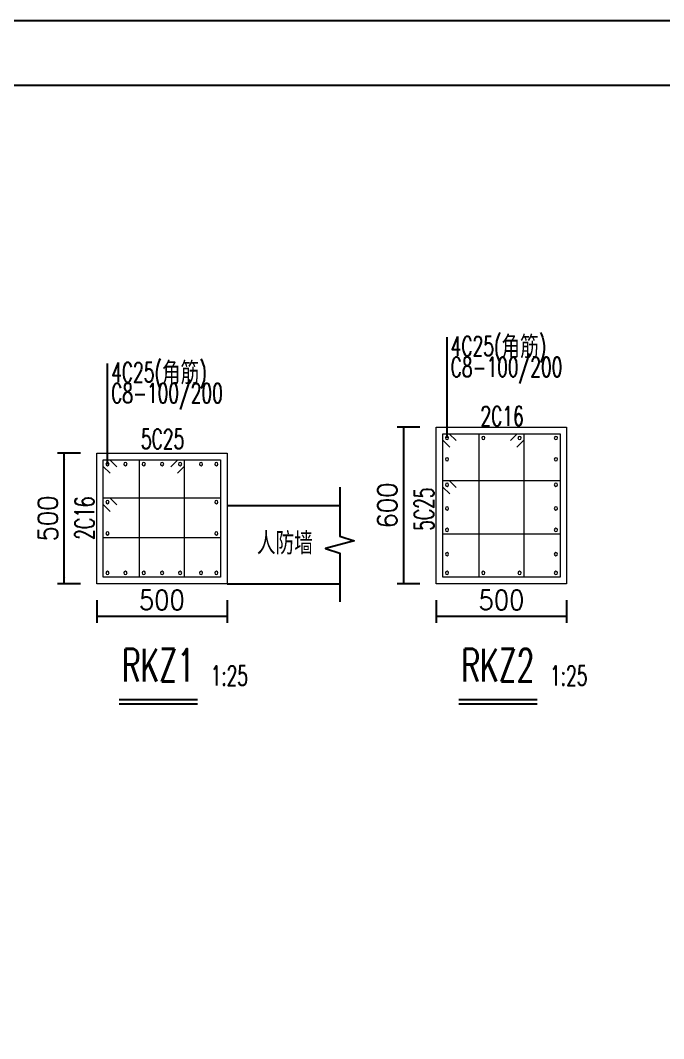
# Model space of a CAD drawing. Extents: x 292423 to 377252, y 106557 to 361882.
# Drawn here: x 357510 to 367381, y 346267 to 361882 of the extents above; entities that cross this region are included whole.
import ezdxf
from ezdxf.enums import TextEntityAlignment as Align

# ---------------------------------------------------------------- set-up
doc = ezdxf.new("R2010")
doc.units = 0
doc.header["$LTSCALE"] = 1000
for name, color, linetype in [('1508', 2, 'Continuous'), ('NUM', 7, 'Continuous'), ('TEXT', 7, 'Continuous'), ('THICK', 6, 'Continuous'), ('THIN', 7, 'Continuous'), ('tk', 7, 'Continuous'), ('柱', 2, 'Continuous')]:
    doc.layers.add(name, color=color, linetype=linetype)
for name, color, linetype, lineweight in [('REIN', 6, 'Continuous', 18), ('Z-柱大样外框', 7, 'ByLayer', 18), ('Z-详图标注', 3, 'Continuous', 18)]:
    doc.layers.add(name, color=color, linetype=linetype, lineweight=lineweight)
doc.styles.get("Standard").update_dxf_attribs({"font": 'standard'})
doc.dimstyles.get("Standard").update_dxf_attribs({"dimtxt": 300, "dimasz": 100, "dimexe": 100, "dimexo": 250, "dimgap": 100, "dimtad": 0, "dimtoh": 1, "dimdec": 0, "dimlfac": 0.25, "dimdsep": 46, "dimcen": 0.09, "dimclrt": 7, "dimadec": 0, "dimazin": 0, "dimtfac": 1, "dimtdec": 4, "dimtofl": 0, "dimtmove": 0, "dimatfit": 3, "dimfxl": 1, "dimtolj": 1, "dimtzin": 0, "dimarcsym": 0})

# ---------------------------------------------------------------- blocks, each defined once
blk = doc.blocks.new('A1tk')
at = {"layer": 'tk', "color": 5}
blk.add_lwpolyline([(0, 0), (0, 59400), (84100, 59400), (84100, 0)], close=True, dxfattribs=at)
at = {"layer": 'tk'}
blk.add_lwpolyline([(2500, 1000), (83100, 1000), (83100, 58400), (2500, 58400)], close=True, dxfattribs=at)
blk = doc.blocks.new('*D747')
at = {"layer": 'Z-详图标注', "color": 0, "linetype": 'ByBlock', "lineweight": -2}
for p, q in [((358682, 352993), (358682, 352643)), ((360682, 352993), (360682, 352643)), ((358682, 352743), (360682, 352743))]:
    blk.add_line(p, q, dxfattribs=at)
for points in [[(358682, 352743), (358782, 352760), (358782, 352726)], [(360682, 352743), (360582, 352726), (360582, 352760)]]:
    blk.add_solid(points, dxfattribs=at)
at = {"layer": 'Z-详图标注', "color": 7, "linetype": 'Continuous', "lineweight": -2, "insert": (359682, 352993), "char_height": 300, "width": 566.67, "attachment_point": 5}
blk.add_mtext('500', dxfattribs=at)
blk = doc.blocks.new('*D800')
at = {"layer": 'Z-详图标注', "color": 0, "linetype": 'ByBlock', "lineweight": -2}
for p, q in [((358432, 355243), (358082, 355243)), ((358182, 353243), (358182, 355243)), ((358432, 353243), (358082, 353243))]:
    blk.add_line(p, q, dxfattribs=at)
for points in [[(358182, 355243), (358199, 355143), (358166, 355143)], [(358182, 353243), (358166, 353343), (358199, 353343)]]:
    blk.add_solid(points, dxfattribs=at)
at = {"layer": 'Z-详图标注', "color": 7, "linetype": 'Continuous', "lineweight": -2, "insert": (357932, 354243), "char_height": 300, "width": 566.67, "attachment_point": 5, "rotation": 90}
blk.add_mtext('500', dxfattribs=at)
blk = doc.blocks.new('*D10')
at = {"layer": 'Z-详图标注', "color": 0, "linetype": 'ByBlock', "lineweight": -2}
for p, q in [((363892, 352993), (363892, 352643)), ((365892, 352993), (365892, 352643)), ((363892, 352743), (365892, 352743))]:
    blk.add_line(p, q, dxfattribs=at)
for points in [[(363892, 352743), (363992, 352760), (363992, 352726)], [(365892, 352743), (365792, 352726), (365792, 352760)]]:
    blk.add_solid(points, dxfattribs=at)
at = {"layer": 'Z-详图标注', "color": 7, "linetype": 'Continuous', "lineweight": -2, "insert": (364892, 352993), "char_height": 300, "width": 566.67, "attachment_point": 5}
blk.add_mtext('500', dxfattribs=at)
blk = doc.blocks.new('*D499')
at = {"layer": 'Z-详图标注', "color": 0, "linetype": 'ByBlock', "lineweight": -2}
for p, q in [((363642, 355643), (363292, 355643)), ((363392, 353243), (363392, 355643)), ((363642, 353243), (363292, 353243))]:
    blk.add_line(p, q, dxfattribs=at)
for points in [[(363392, 355643), (363409, 355543), (363376, 355543)], [(363392, 353243), (363376, 353343), (363409, 353343)]]:
    blk.add_solid(points, dxfattribs=at)
at = {"layer": 'Z-详图标注', "color": 7, "linetype": 'Continuous', "lineweight": -2, "insert": (363142, 354443), "char_height": 300, "width": 556.67, "attachment_point": 5, "rotation": 90}
blk.add_mtext('600', dxfattribs=at)

msp = doc.modelspace()

# ---------------------------------------------------------------- linework, layer by layer
at = {"layer": 'NUM'}
for p, q in [((360682.4, 354443), (362410.5, 354443)), ((360682.4, 353243), (362410.5, 353243))]:
    msp.add_line(p, q, dxfattribs=at)
at = {"layer": 'REIN', "color": 6}
for points in [[(364098.3, 355336.9), (363992.2, 355443), (363992.2, 355543), (365792.2, 355543), (365792.2, 353343), (363992.2, 353343), (363992.2, 355543), (364092.2, 355543), (364198.3, 355436.9)], [(365029.5, 355436.9), (365135.6, 355543), (365235.6, 355543), (365235.6, 353343), (364548.9, 353343), (364548.9, 355543), (365235.6, 355543), (365235.6, 355443), (365129.5, 355336.9)], [(358888.5, 354936.9), (358782.4, 355043), (358782.4, 355143), (360582.4, 355143), (360582.4, 353343), (358782.4, 353343), (358782.4, 355143), (358882.4, 355143), (358988.5, 355036.9)], [(359819.7, 355036.9), (359925.8, 355143), (360025.8, 355143), (360025.8, 353343), (359339.1, 353343), (359339.1, 355143), (360025.8, 355143), (360025.8, 355043), (359919.7, 354936.9)], [(364098.3, 354619.3), (363992.2, 354725.3), (363992.2, 354825.3), (365792.2, 354825.3), (365792.2, 354002.5), (363992.2, 354002.5), (363992.2, 354825.3), (364092.2, 354825.3), (364198.3, 354719.3)], [(358888.5, 354352.8), (358782.4, 354458.9), (358782.4, 354558.9), (360582.4, 354558.9), (360582.4, 353949.1), (358782.4, 353949.1), (358782.4, 354558.9), (358882.4, 354558.9), (358988.5, 354452.8)]]:
    msp.add_lwpolyline(points, dxfattribs=at)
for points in [[(364032.2, 355478, 1), (364082.2, 355478, 1)], [(364588.9, 355478, 1), (364638.9, 355478, 1)], [(365145.6, 355478, 1), (365195.6, 355478, 1)], [(365702.2, 355478, 1), (365752.2, 355478, 1)], [(364032.2, 355150.6, 1), (364082.2, 355150.6, 1)], [(365702.2, 355150.6, 1), (365752.2, 355150.6, 1)], [(358822.4, 355078, 1), (358872.4, 355078, 1)], [(359098.1, 355078, 1), (359148.1, 355078, 1)], [(359379.1, 355078, 1), (359429.1, 355078, 1)], [(359660.1, 355078, 1), (359710.1, 355078, 1)], [(359935.8, 355078, 1), (359985.8, 355078, 1)], [(360257.3, 355078, 1), (360307.3, 355078, 1)], [(360492.4, 355078, 1), (360542.4, 355078, 1)], [(364032.2, 354760.3, 1), (364082.2, 354760.3, 1)], [(365702.2, 354760.3, 1), (365752.2, 354760.3, 1)], [(358822.4, 354493.9, 1), (358872.4, 354493.9, 1)], [(360492.4, 354493.9, 1), (360542.4, 354493.9, 1)], [(364032.2, 354396.8, 1), (364082.2, 354396.8, 1)], [(365702.2, 354396.8, 1), (365752.2, 354396.8, 1)], [(358822.4, 354014.1, 1), (358872.4, 354014.1, 1)], [(360492.4, 354014.1, 1), (360542.4, 354014.1, 1)], [(364032.2, 354067.5, 1), (364082.2, 354067.5, 1)], [(365702.2, 354067.5, 1), (365752.2, 354067.5, 1)], [(364032.2, 353696.3, 1), (364082.2, 353696.3, 1)], [(365702.2, 353696.3, 1), (365752.2, 353696.3, 1)], [(358822.4, 353408, 1), (358872.4, 353408, 1)], [(359098.1, 353408, 1), (359148.1, 353408, 1)], [(359379.1, 353408, 1), (359429.1, 353408, 1)], [(359660.1, 353408, 1), (359710.1, 353408, 1)], [(359935.8, 353408, 1), (359985.8, 353408, 1)], [(360257.3, 353408, 1), (360307.3, 353408, 1)], [(360492.4, 353408, 1), (360542.4, 353408, 1)], [(364032.2, 353408, 1), (364082.2, 353408, 1)], [(364588.9, 353408, 1), (364638.9, 353408, 1)], [(365145.6, 353408, 1), (365195.6, 353408, 1)], [(365702.2, 353408, 1), (365752.2, 353408, 1)]]:
    msp.add_lwpolyline(points, format="xyb", close=True, dxfattribs=at)
at = {"layer": 'THICK'}
for points in [[(359028.3, 351467.8), (360228.3, 351467.8)], [(364238.1, 351467.8), (365438.1, 351467.8)]]:
    msp.add_lwpolyline(points, dxfattribs=at)
at = {"layer": 'THIN'}
for p, q in [((359028.3, 351402.8), (360228.3, 351402.8)), ((364238.1, 351402.8), (365438.1, 351402.8))]:
    msp.add_line(p, q, dxfattribs=at)
msp.add_lwpolyline([(362410.5, 354723), (362410.5, 353973), (362630.5, 353903), (362190.5, 353783), (362410.5, 353713), (362410.5, 352963)], dxfattribs=at)
at = {"layer": 'Z-柱大样外框'}
for points in [[(365892.2, 355643), (365892.2, 353243), (363892.2, 353243), (363892.2, 355643)], [(360682.4, 355243), (360682.4, 353243), (358682.4, 353243), (358682.4, 355243)]]:
    msp.add_lwpolyline(points, close=True, dxfattribs=at)
at = {"layer": '柱'}
for p, q in [((364053, 357022.3), (364053, 355478)), ((358843.2, 356622.3), (358843.2, 355078))]:
    msp.add_line(p, q, dxfattribs=at)

# ---------------------------------------------------------------- block references
at = {"layer": '1508'}
msp.add_blockref('A1tk', (292422.6, 302482.4), dxfattribs=at)

# ---------------------------------------------------------------- texts
at = {"layer": 'TEXT', "width": 0.7}
for s, p in [('RKZ1', (359628.3, 351592.8)), ('RKZ2', (364838.1, 351592.8))]:
    msp.add_text(s, height=500, dxfattribs=at).set_placement(p, align=Align.BOTTOM_CENTER)
for p in [(360428.3, 351592.8), (365638.1, 351592.8)]:
    msp.add_text('1:25', height=300, dxfattribs=at).set_placement(p, align=Align.BOTTOM_LEFT)
at = {"layer": '柱', "width": 0.7}
for s, p in [('4C25(角筋)', (364113, 357036.3)), ('4C25(角筋)', (358903.2, 356636.3)), ('C8-100/200', (364113, 356715.4)), ('C8-100/200', (358903.2, 356315.4))]:
    msp.add_text(s, height=300, dxfattribs=at).set_placement(p, align=Align.TOP_LEFT)
for s, p in [('2C16', (364570.2, 355663.2)), ('5C25', (359360.4, 355313.6)), ('人防墙', (361140.5, 353724.6))]:
    msp.add_text(s, height=300, dxfattribs=at).set_placement(p)
for s, p in [('5C25', (363854.6, 354054.9)), ('2C16', (358644.8, 353916.8))]:
    msp.add_text(s, height=300, rotation=90, dxfattribs=at).set_placement(p)

# ---------------------------------------------------------------- dimensions: what is measured, and where the dimension line sits
at = {"layer": 'Z-详图标注'}
for base, p1, p2, picture, middle in [((363392.2, 355643), (363892.2, 353243), (363892.2, 355643), '*D499', (363142.2, 354443)), ((358182.4, 355243), (358682.4, 353243), (358682.4, 355243), '*D800', (357932.4, 354243))]:
    dim = msp.add_linear_dim(base=base, p1=p1, p2=p2, angle=90, dimstyle='Standard', dxfattribs=at)
    dim.commit()
    dim.dimension.update_dxf_attribs({"geometry": picture, "text_midpoint": middle})
for base, p1, p2, picture, middle in [((360682.4, 352743), (358682.4, 353243), (360682.4, 353243), '*D747', (359682.4, 352993)), ((365892.2, 352743), (363892.2, 353243), (365892.2, 353243), '*D10', (364892.2, 352993))]:
    dim = msp.add_linear_dim(base=base, p1=p1, p2=p2, dimstyle='Standard', dxfattribs=at)
    dim.commit()
    dim.dimension.update_dxf_attribs({"geometry": picture, "text_midpoint": middle})

doc.saveas('drawing.dxf')
